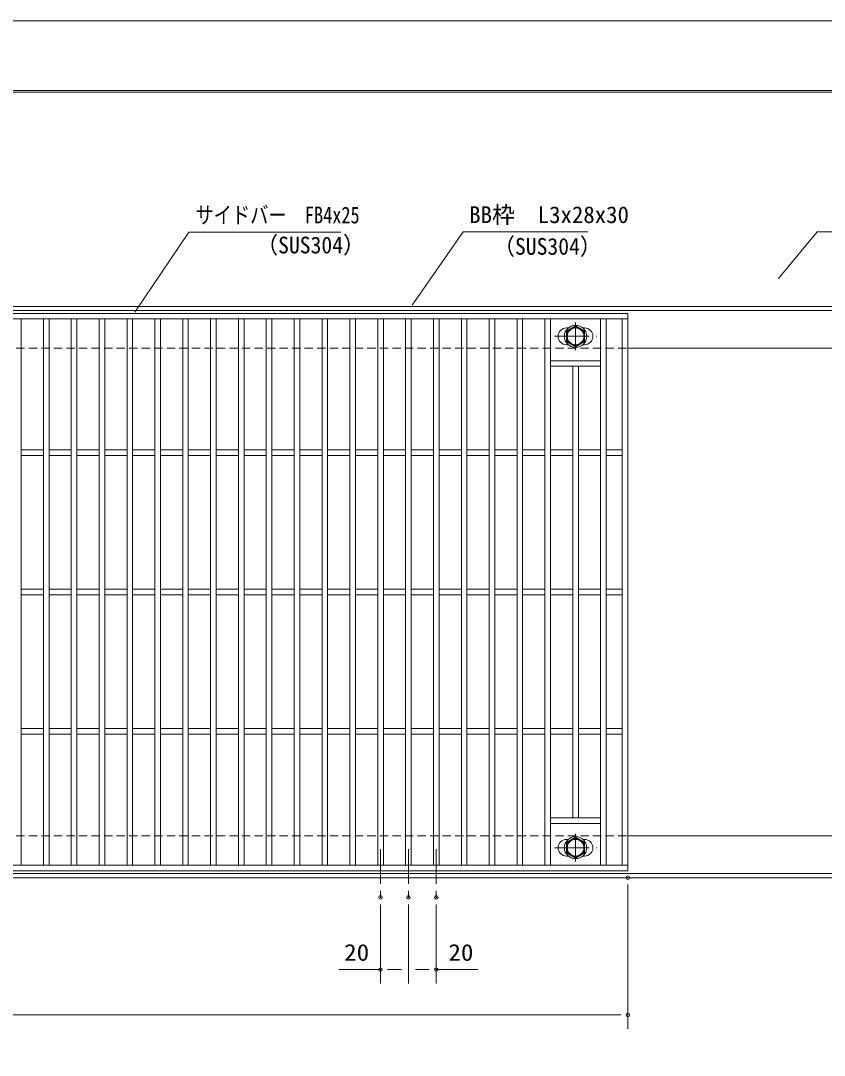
# Model space of a CAD drawing. Units: millimetres, scale not verified. Extents: x -1050 to 1050, y -742 to 742.
# Drawn here: x -231 to 346, y 0 to 742 of the extents above; entities that cross this region are included whole.
import ezdxf
from ezdxf.enums import TextEntityAlignment as Align

# ---------------------------------------------------------------- set-up
doc = ezdxf.new("R2010")
doc.units = ezdxf.units.MM
doc.header["$LTSCALE"] = 5
doc.header["$PDMODE"] = 32
doc.header["$PDSIZE"] = 2.5
doc.linetypes.add('CHAIN1', pattern=[8, 5, -1, 1, -1])
doc.linetypes.add('DASHED1', pattern=[1.8, 1.2, -0.6])
for name, color, linetype, lineweight in [('0-0_7-図\u3000枠', 4, 'Continuous', 9), ('0-1_寸法注釈', 2, 'Continuous', 9), ('0-2_蓋', 5, 'Continuous', 9), ('0-4_DEFPOINTS', 134, 'Continuous', 9), ('0-7_中心線', 6, 'CHAIN1', 9), ('0-9_枠', 7, 'Continuous', 9), ('0-A_締付部品', 7, 'Continuous', 9), ('0-B_溝開口', 4, 'DASHED1', 9)]:
    doc.layers.add(name, color=color, linetype=linetype, lineweight=lineweight)
doc.styles.add('ＭＳ ゴシック', font='')
doc.styles.get('ＭＳ ゴシック').set_extended_font_data('MS Gothic')

msp = doc.modelspace()

# ---------------------------------------------------------------- linework, layer by layer
at = {"layer": '0-0_7-図\u3000枠'}
msp.add_line((-973.75, 691.25), (998.75, 691.25), dxfattribs=at)
msp.add_lwpolyline([(-975, 692.5), (1000, 692.5), (1000, -692.5)], dxfattribs=at)
at = {"layer": '0-1_寸法注釈'}
for p, q in [((204.55, 122.475), (204.55, 18.953)), ((27.05, 108.328), (27.05, 51.522)), ((47.05, 108.328), (47.05, 51.522)), ((47.05, 108.328), (47.05, 51.522)), ((67.05, 108.328), (67.05, 51.522)), ((27.05, 61.522), (-2.797, 61.522)), ((42.05, 61.522), (32.05, 61.522)), ((52.05, 61.522), (62.05, 61.522)), ((67.05, 61.522), (96.897, 61.522)), ((-785.45, 28.953), (199.55, 28.953))]:
    msp.add_line(p, q, dxfattribs=at)
for points in [[(-1.475, 590.749), (-110.699, 590.749), (-149.41, 533.298)], [(175.814, 590.968), (86.447, 590.968), (49.664, 538.288)], [(389.478, 590.968), (340.425, 590.968), (312.702, 557.538)]]:
    msp.add_lwpolyline(points, dxfattribs=at)
at = {"layer": '0-2_蓋'}
for p, q in [((204.55, 532.475), (-790.45, 532.475)), ((204.55, 528.475), (-790.45, 528.475)), ((-230.95, 528.475), (-230.95, 136.475)), ((-214.95, 528.475), (-214.95, 136.475)), ((-210.95, 528.475), (-210.95, 136.475)), ((-194.95, 528.475), (-194.95, 136.475)), ((-190.95, 528.475), (-190.95, 136.475)), ((-174.95, 528.475), (-174.95, 136.475)), ((-170.95, 528.475), (-170.95, 136.475)), ((-154.95, 528.475), (-154.95, 136.475)), ((-150.95, 528.475), (-150.95, 136.475)), ((-134.95, 528.475), (-134.95, 136.475)), ((-130.95, 528.475), (-130.95, 136.475)), ((-114.95, 528.475), (-114.95, 136.475)), ((-110.95, 528.475), (-110.95, 136.475)), ((-94.95, 528.475), (-94.95, 136.475)), ((-90.95, 528.475), (-90.95, 136.475)), ((-74.95, 528.475), (-74.95, 136.475)), ((-70.95, 528.475), (-70.95, 136.475)), ((-54.95, 528.475), (-54.95, 136.475)), ((-50.95, 528.475), (-50.95, 136.475)), ((-34.95, 528.475), (-34.95, 136.475)), ((-30.95, 528.475), (-30.95, 136.475)), ((-14.95, 528.475), (-14.95, 136.475)), ((-10.95, 528.475), (-10.95, 136.475)), ((5.05, 528.475), (5.05, 136.475)), ((9.05, 528.475), (9.05, 136.475)), ((25.05, 528.475), (25.05, 136.475)), ((29.05, 528.475), (29.05, 136.475)), ((45.05, 528.475), (45.05, 136.475)), ((49.05, 528.475), (49.05, 136.475)), ((65.05, 528.475), (65.05, 136.475)), ((69.05, 528.475), (69.05, 136.475)), ((85.05, 528.475), (85.05, 136.475)), ((89.05, 528.475), (89.05, 136.475)), ((105.05, 528.475), (105.05, 136.475)), ((109.05, 528.475), (109.05, 136.475)), ((125.05, 528.475), (125.05, 136.475)), ((129.05, 528.475), (129.05, 136.475)), ((145.05, 528.231), (145.05, 136.475)), ((149.05, 528.231), (149.05, 136.475)), ((185.05, 528.231), (185.05, 136.475)), ((189.05, 528.231), (189.05, 136.475)), ((200.55, 136.475), (200.55, 528.475)), ((204.55, 132.475), (204.55, 532.475)), ((160.55, 521.978), (161.762, 521.978)), ((172.338, 521.978), (173.55, 521.978)), ((160.55, 509.978), (161.755, 509.978)), ((172.345, 509.978), (173.55, 509.978)), ((185.05, 498.475), (149.05, 498.475)), ((185.05, 494.475), (149.05, 494.475)), ((165.05, 494.475), (165.05, 170.475)), ((169.05, 494.475), (169.05, 170.475)), ((-214.95, 434.475), (-230.95, 434.475)), ((-194.95, 434.475), (-210.95, 434.475)), ((-174.95, 434.475), (-190.95, 434.475)), ((-154.95, 434.475), (-170.95, 434.475)), ((-134.95, 434.475), (-150.95, 434.475)), ((-114.95, 434.475), (-130.95, 434.475)), ((-94.95, 434.475), (-110.95, 434.475)), ((-74.95, 434.475), (-90.95, 434.475)), ((-54.95, 434.475), (-70.95, 434.475)), ((-34.95, 434.475), (-50.95, 434.475)), ((-14.95, 434.475), (-30.95, 434.475)), ((5.05, 434.475), (-10.95, 434.475)), ((25.05, 434.475), (9.05, 434.475)), ((45.05, 434.475), (29.05, 434.475)), ((65.05, 434.475), (49.05, 434.475)), ((85.05, 434.475), (69.05, 434.475)), ((105.05, 434.475), (89.05, 434.475)), ((125.05, 434.475), (109.05, 434.475)), ((145.05, 434.475), (129.05, 434.475)), ((165.05, 434.475), (149.05, 434.475)), ((185.05, 434.475), (169.05, 434.475)), ((200.55, 434.475), (189.05, 434.475)), ((-214.95, 430.475), (-230.95, 430.475)), ((-194.95, 430.475), (-210.95, 430.475)), ((-174.95, 430.475), (-190.95, 430.475)), ((-154.95, 430.475), (-170.95, 430.475)), ((-134.95, 430.475), (-150.95, 430.475)), ((-114.95, 430.475), (-130.95, 430.475)), ((-94.95, 430.475), (-110.95, 430.475)), ((-74.95, 430.475), (-90.95, 430.475)), ((-54.95, 430.475), (-70.95, 430.475)), ((-34.95, 430.475), (-50.95, 430.475)), ((-14.95, 430.475), (-30.95, 430.475)), ((5.05, 430.475), (-10.95, 430.475)), ((25.05, 430.475), (9.05, 430.475)), ((45.05, 430.475), (29.05, 430.475)), ((65.05, 430.475), (49.05, 430.475)), ((85.05, 430.475), (69.05, 430.475)), ((105.05, 430.475), (89.05, 430.475)), ((125.05, 430.475), (109.05, 430.475)), ((145.05, 430.475), (129.05, 430.475)), ((165.05, 430.475), (149.05, 430.475)), ((185.05, 430.475), (169.05, 430.475)), ((200.55, 430.475), (189.05, 430.475)), ((-214.95, 334.475), (-230.95, 334.475)), ((-194.95, 334.475), (-210.95, 334.475)), ((-174.95, 334.475), (-190.95, 334.475)), ((-154.95, 334.475), (-170.95, 334.475)), ((-134.95, 334.475), (-150.95, 334.475)), ((-114.95, 334.475), (-130.95, 334.475)), ((-94.95, 334.475), (-110.95, 334.475)), ((-74.95, 334.475), (-90.95, 334.475)), ((-54.95, 334.475), (-70.95, 334.475)), ((-34.95, 334.475), (-50.95, 334.475)), ((-14.95, 334.475), (-30.95, 334.475)), ((5.05, 334.475), (-10.95, 334.475)), ((25.05, 334.475), (9.05, 334.475)), ((45.05, 334.475), (29.05, 334.475)), ((65.05, 334.475), (49.05, 334.475)), ((85.05, 334.475), (69.05, 334.475)), ((105.05, 334.475), (89.05, 334.475)), ((125.05, 334.475), (109.05, 334.475)), ((145.05, 334.475), (129.05, 334.475)), ((165.05, 334.475), (149.05, 334.475)), ((185.05, 334.475), (169.05, 334.475)), ((200.55, 334.475), (189.05, 334.475)), ((-214.95, 330.475), (-230.95, 330.475)), ((-194.95, 330.475), (-210.95, 330.475)), ((-174.95, 330.475), (-190.95, 330.475)), ((-154.95, 330.475), (-170.95, 330.475)), ((-134.95, 330.475), (-150.95, 330.475)), ((-114.95, 330.475), (-130.95, 330.475)), ((-94.95, 330.475), (-110.95, 330.475)), ((-74.95, 330.475), (-90.95, 330.475)), ((-54.95, 330.475), (-70.95, 330.475)), ((-34.95, 330.475), (-50.95, 330.475)), ((-14.95, 330.475), (-30.95, 330.475)), ((5.05, 330.475), (-10.95, 330.475)), ((25.05, 330.475), (9.05, 330.475)), ((45.05, 330.475), (29.05, 330.475)), ((65.05, 330.475), (49.05, 330.475)), ((85.05, 330.475), (69.05, 330.475)), ((105.05, 330.475), (89.05, 330.475)), ((125.05, 330.475), (109.05, 330.475)), ((145.05, 330.475), (129.05, 330.475)), ((165.05, 330.475), (149.05, 330.475)), ((185.05, 330.475), (169.05, 330.475)), ((200.55, 330.475), (189.05, 330.475)), ((-214.95, 234.475), (-230.95, 234.475)), ((-214.95, 230.475), (-230.95, 230.475)), ((-194.95, 234.475), (-210.95, 234.475)), ((-194.95, 230.475), (-210.95, 230.475)), ((-174.95, 234.475), (-190.95, 234.475)), ((-174.95, 230.475), (-190.95, 230.475)), ((-154.95, 234.475), (-170.95, 234.475)), ((-154.95, 230.475), (-170.95, 230.475)), ((-134.95, 234.475), (-150.95, 234.475)), ((-134.95, 230.475), (-150.95, 230.475)), ((-114.95, 234.475), (-130.95, 234.475)), ((-114.95, 230.475), (-130.95, 230.475)), ((-94.95, 234.475), (-110.95, 234.475)), ((-94.95, 230.475), (-110.95, 230.475)), ((-74.95, 234.475), (-90.95, 234.475)), ((-74.95, 230.475), (-90.95, 230.475)), ((-54.95, 234.475), (-70.95, 234.475)), ((-54.95, 230.475), (-70.95, 230.475)), ((-34.95, 234.475), (-50.95, 234.475)), ((-34.95, 230.475), (-50.95, 230.475)), ((-14.95, 234.475), (-30.95, 234.475)), ((-14.95, 230.475), (-30.95, 230.475)), ((5.05, 234.475), (-10.95, 234.475)), ((5.05, 230.475), (-10.95, 230.475)), ((25.05, 234.475), (9.05, 234.475)), ((25.05, 230.475), (9.05, 230.475)), ((45.05, 234.475), (29.05, 234.475)), ((45.05, 230.475), (29.05, 230.475)), ((65.05, 234.475), (49.05, 234.475)), ((65.05, 230.475), (49.05, 230.475)), ((85.05, 234.475), (69.05, 234.475)), ((85.05, 230.475), (69.05, 230.475)), ((105.05, 234.475), (89.05, 234.475)), ((105.05, 230.475), (89.05, 230.475)), ((125.05, 234.475), (109.05, 234.475)), ((125.05, 230.475), (109.05, 230.475)), ((145.05, 234.475), (129.05, 234.475)), ((145.05, 230.475), (129.05, 230.475)), ((165.05, 234.475), (149.05, 234.475)), ((165.05, 230.475), (149.05, 230.475)), ((185.05, 234.475), (169.05, 234.475)), ((185.05, 230.475), (169.05, 230.475)), ((200.55, 234.475), (189.05, 234.475)), ((200.55, 230.475), (189.05, 230.475)), ((185.05, 170.475), (149.05, 170.475)), ((185.05, 166.475), (149.05, 166.475)), ((160.55, 154.972), (161.755, 154.972)), ((172.345, 154.972), (173.55, 154.972)), ((160.55, 142.972), (161.762, 142.972)), ((172.338, 142.972), (173.55, 142.972)), ((-790.45, 136.475), (204.55, 136.475)), ((-790.45, 132.475), (204.55, 132.475))]:
    msp.add_line(p, q, dxfattribs=at)
for centre, start, end in [((160.55, 515.978), 90, 270), ((173.55, 515.978), 270, 90), ((160.55, 148.972), 90, 270), ((173.55, 148.972), 270, 90)]:
    msp.add_arc(centre, 6, start, end, dxfattribs=at)
at = {"layer": '0-4_DEFPOINTS'}
msp.add_lwpolyline([(-1050, -742.5), (-1050, 742.5), (1050, 742.5), (1050, -742.5)], close=True, dxfattribs=at)
for p in [(204.55, 127.475), (27.05, 113.328), (47.05, 113.328), (67.05, 113.328), (27.05, 61.522), (67.05, 61.522), (204.55, 28.953)]:
    msp.add_point(p, dxfattribs=at)
at = {"layer": '0-7_中心線'}
for p, q in [((167.05, 525.871), (167.05, 506.085)), ((151.804, 515.978), (182.296, 515.978)), ((167.05, 139.079), (167.05, 158.865)), ((151.804, 148.972), (182.296, 148.972)), ((27.05, 147.969), (27.05, 113.328)), ((47.05, 147.969), (47.05, 113.328)), ((67.05, 147.969), (67.05, 113.328))]:
    msp.add_line(p, q, dxfattribs=at)
at = {"layer": '0-9_枠'}
for p, q in [((-795.45, 537.475), (409.55, 537.475)), ((-792.45, 534.475), (407.714, 534.475)), ((204.55, 507.475), (409.55, 507.475)), ((204.55, 157.475), (409.55, 157.475)), ((-795.45, 127.475), (409.55, 127.475)), ((-792.45, 130.475), (411.386, 130.475))]:
    msp.add_line(p, q, dxfattribs=at)
at = {"layer": '0-A_締付部品'}
for p, q in [((160.55, 519.731), (167.05, 523.483)), ((160.55, 512.225), (160.55, 519.731)), ((167.05, 508.472), (160.55, 512.225)), ((173.55, 512.225), (167.05, 508.472)), ((173.55, 152.725), (167.05, 156.478)), ((173.55, 145.219), (173.55, 152.725)), ((160.55, 145.219), (167.05, 141.467)), ((167.05, 141.467), (173.55, 145.219))]:
    msp.add_line(p, q, dxfattribs=at)
for points in [[(167.05, 523.483), (173.55, 519.731), (173.55, 512.225)], [(167.05, 156.478), (160.55, 152.725), (160.55, 145.219)]]:
    msp.add_lwpolyline(points, dxfattribs=at)
for centre, radius in [((167.05, 515.975), 8), ((167.05, 515.978), 6.5), ((167.05, 515.978), 5.993), ((167.05, 148.975), 8), ((167.05, 148.972), 6.5), ((167.05, 148.972), 5.993)]:
    msp.add_circle(centre, radius, dxfattribs=at)
at = {"layer": '0-B_溝開口'}
for p, q in [((-765.45, 507.475), (204.55, 507.475)), ((-765.45, 157.475), (204.55, 157.475))]:
    msp.add_line(p, q, dxfattribs=at)

# ---------------------------------------------------------------- texts
at = {"layer": '0-1_寸法注釈', "color": 7, "style": 'ＭＳ ゴシック'}
for s, width, p in [('サイドバー\u3000FB4x25', 0.8, (-105.921, 593.436)), ('（SUS304）', 0.95, (-62.079, 571.881)), ('（SUS304）', 0.95, (107.958, 570.919)), ('20', 1.1, (0.893, 64.209)), ('20', 1.1, (75.74, 64.209))]:
    msp.add_text(s, height=12.02, dxfattribs=dict(at, width=width)).set_placement(p, align=Align.BOTTOM_LEFT)
msp.add_text('BB枠\u3000L3x28x30', height=12.03, dxfattribs=at).set_placement((90.7, 593.655), align=Align.BOTTOM_LEFT)

doc.saveas('drawing.dxf')
